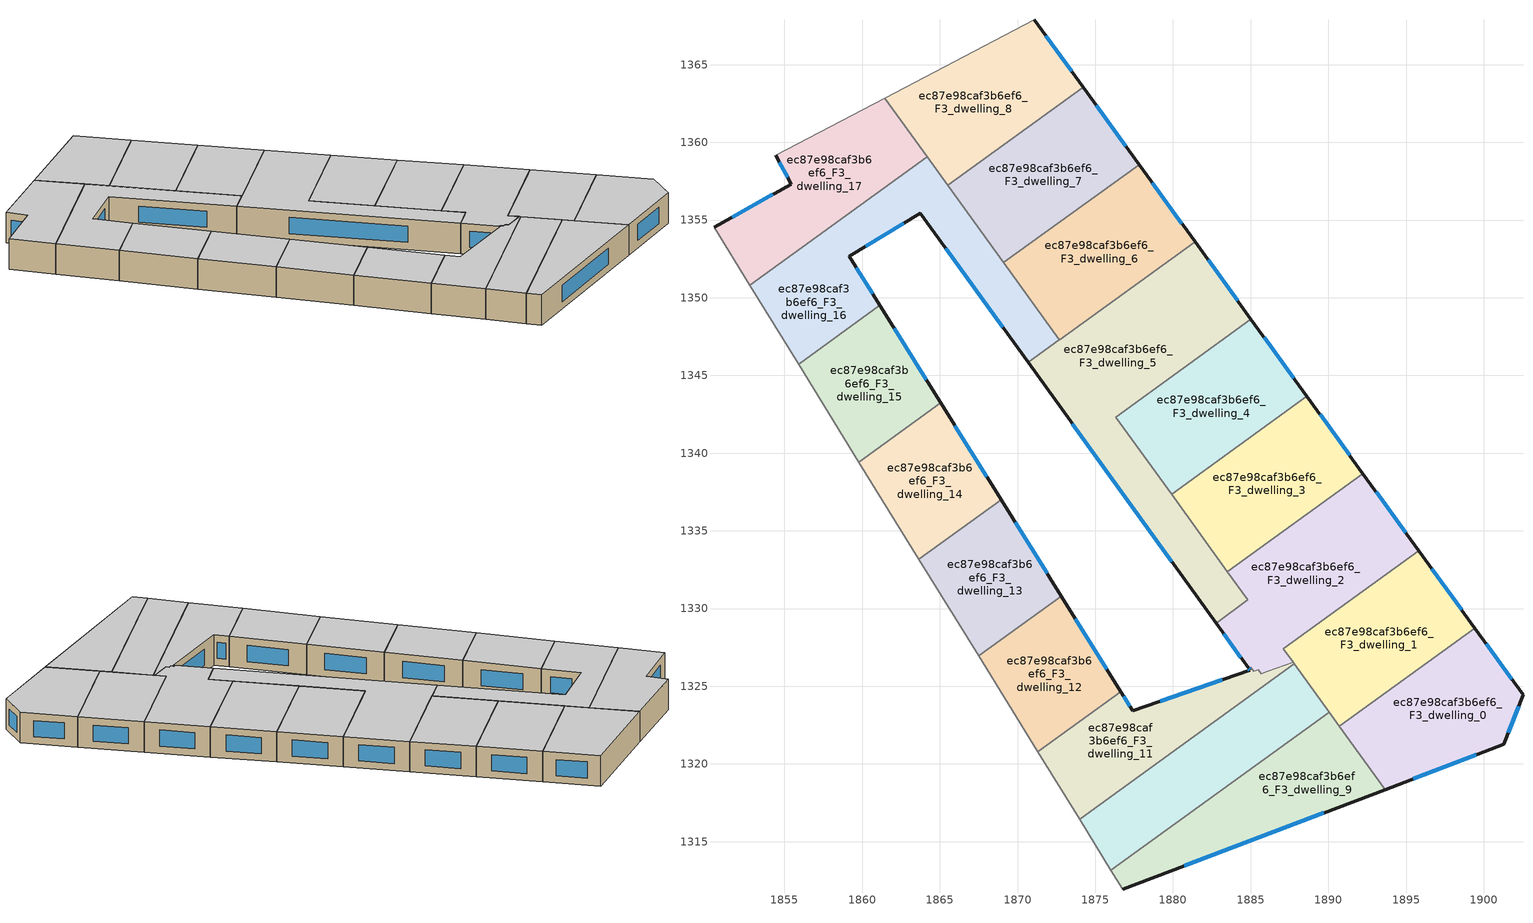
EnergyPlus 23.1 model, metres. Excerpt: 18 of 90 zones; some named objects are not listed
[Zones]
ec87e98caf3b6ef6_F3_dwelling_0
 floor to ec87e98caf3b6ef6_F2_dwelling_0 (EU_floor_Construction): 1899.42,1328.74 1902.52,1324.46 1901.3,1321.26 1893.65,1318.35 1890.7,1322.43 z9
 wall outside (EU_wall_Construction): 1893.65,1318.35 1901.3,1321.26 1902.52,1324.46 1899.42,1328.74 z9:12
 wall to ec87e98caf3b6ef6_F3_dwelling_1 (EU_wall_Construction): 1899.42,1328.74 1890.7,1322.43 z9:12
 wall to ec87e98caf3b6ef6_F3_dwelling_9 (EU_wall_Construction): 1890.7,1322.43 1893.65,1318.35 z9:12
 window (EU_Window_Construction): 1901.79,1325.46 1900.15,1327.74 / 1901.59,1322.01 1902.24,1323.71 / 1895.45,1319.04 1899.5,1320.58 z9.7:11.3
 ceiling to ec87e98caf3b6ef6_F4_dwelling_0 (EU_floor_Construction): 1901.3,1321.26 1902.52,1324.46 1899.42,1328.74 1890.7,1322.43 1893.65,1318.35 z12
ec87e98caf3b6ef6_F3_dwelling_1
 floor to ec87e98caf3b6ef6_F2_dwelling_1 (EU_floor_Construction): 1895.82,1333.71 1899.42,1328.74 1890.7,1322.43 1887.1,1327.4 z9
 wall outside (EU_wall_Construction): 1899.42,1328.74 1895.82,1333.71 z9:12
 wall to ec87e98caf3b6ef6_F3_dwelling_2 (EU_wall_Construction): 1895.82,1333.71 1887.1,1327.4 1887.73,1326.53 z9:12
 wall to ec87e98caf3b6ef6_F3_dwelling_10 (EU_wall_Construction): 1887.8,1326.44 1890.06,1323.33 z9:12
 wall to ec87e98caf3b6ef6_F3_dwelling_11 (EU_wall_Construction): 1887.73,1326.53 1887.8,1326.44 z9:12
 wall to ec87e98caf3b6ef6_F3_dwelling_9 (EU_wall_Construction): 1890.05,1323.33 1890.7,1322.43 z9:12
 window (EU_Window_Construction): 1898.57,1329.91 1896.67,1332.55 z9.7:11.3
 ceiling to ec87e98caf3b6ef6_F4_dwelling_1 (EU_floor_Construction): 1899.42,1328.74 1895.82,1333.71 1887.1,1327.4 1890.7,1322.43 z12
ec87e98caf3b6ef6_F3_dwelling_10
 floor to ec87e98caf3b6ef6_F2_dwelling_10 (EU_floor_Construction): 1887.8,1326.43 1890.05,1323.33 1876.01,1313.16 1873.99,1316.44 z9
 wall to ec87e98caf3b6ef6_F3_dwelling_11 (EU_wall_Construction): 1887.8,1326.43 1873.99,1316.44 z9:12
 wall to ec87e98caf3b6ef6_F3_dwelling_9 (EU_wall_Construction): 1876.01,1313.16 1890.05,1323.33 z9:12
 wall adiabatic (EU_wall_Construction): 1873.99,1316.44 1876.01,1313.16 z9:12
 ceiling to ec87e98caf3b6ef6_F4_dwelling_10 (EU_floor_Construction): 1890.05,1323.33 1887.8,1326.43 1873.99,1316.44 1876.01,1313.16 z12
ec87e98caf3b6ef6_F3_dwelling_11
 floor to ec87e98caf3b6ef6_F2_dwelling_11 (EU_floor_Construction): 1887.73,1326.53 1887.8,1326.43 1873.99,1316.44 1871.31,1320.77 1876.65,1324.63 1877.4,1323.42 1884.95,1326.04 1884.86,1326.16 1885.01,1326.21 1885.19,1325.96 1885.49,1326.06 1885.67,1325.81 1886.1,1325.96 z9
 wall outside (EU_wall_Construction): 1884.86,1326.16 1884.95,1326.04 1877.4,1323.42 1876.65,1324.63 z9:12
 wall to ec87e98caf3b6ef6_F3_dwelling_2 (EU_wall_Construction): 1887.73,1326.53 1886.1,1325.96 1885.67,1325.81 1885.49,1326.06 1885.19,1325.96 1885.01,1326.21 1884.86,1326.16 z9:12
 wall adiabatic (EU_wall_Construction): 1871.31,1320.77 1873.99,1316.44 z9:12
 wall to ec87e98caf3b6ef6_F3_dwelling_12 (EU_wall_Construction): 1876.65,1324.63 1871.31,1320.77 z9:12
 window (EU_Window_Construction): 1883.18,1325.42 1879.18,1324.04 / 1884.88,1326.13 1884.93,1326.07 / 1877.23,1323.71 1876.83,1324.35 z9.7:11.3
 ceiling to ec87e98caf3b6ef6_F4_dwelling_11 (EU_floor_Construction): 1885.67,1325.81 1885.49,1326.06 1885.19,1325.96 1885.01,1326.21 1884.86,1326.16 1884.95,1326.04 1877.4,1323.42 1876.65,1324.63 1871.31,1320.77 1873.99,1316.44 1887.8,1326.43 1887.73,1326.53 1886.1,1325.96 z12
ec87e98caf3b6ef6_F3_dwelling_12
 floor to ec87e98caf3b6ef6_F2_dwelling_12 (EU_floor_Construction): 1872.8,1330.8 1876.65,1324.63 1871.31,1320.77 1867.49,1326.96 z9
 wall outside (EU_wall_Construction): 1876.65,1324.63 1872.8,1330.8 z9:12
 wall adiabatic (EU_wall_Construction): 1867.49,1326.96 1871.31,1320.77 z9:12
 wall to ec87e98caf3b6ef6_F3_dwelling_13 (EU_wall_Construction): 1872.8,1330.8 1867.49,1326.96 z9:12
 window (EU_Window_Construction): 1875.75,1326.08 1873.71,1329.35 z9.7:11.3
 ceiling to ec87e98caf3b6ef6_F4_dwelling_12 (EU_floor_Construction): 1876.65,1324.63 1872.8,1330.8 1867.49,1326.96 1871.31,1320.77 z12
ec87e98caf3b6ef6_F3_dwelling_13
 floor to ec87e98caf3b6ef6_F2_dwelling_13 (EU_floor_Construction): 1868.94,1337 1872.8,1330.8 1867.49,1326.96 1863.65,1333.18 z9
 wall outside (EU_wall_Construction): 1872.8,1330.8 1868.94,1337 z9:12
 wall adiabatic (EU_wall_Construction): 1863.65,1333.18 1867.49,1326.96 z9:12
 wall to ec87e98caf3b6ef6_F3_dwelling_14 (EU_wall_Construction): 1868.94,1337 1863.65,1333.18 z9:12
 window (EU_Window_Construction): 1871.89,1332.26 1869.84,1335.55 z9.7:11.3
 ceiling to ec87e98caf3b6ef6_F4_dwelling_13 (EU_floor_Construction): 1872.8,1330.8 1868.94,1337 1863.65,1333.18 1867.49,1326.96 z12
ec87e98caf3b6ef6_F3_dwelling_14
 floor to ec87e98caf3b6ef6_F2_dwelling_14 (EU_floor_Construction): 1865.05,1343.23 1868.94,1337 1863.65,1333.18 1859.79,1339.43 z9
 wall outside (EU_wall_Construction): 1868.94,1337 1865.05,1343.23 z9:12
 wall adiabatic (EU_wall_Construction): 1859.79,1339.43 1863.65,1333.18 z9:12
 wall to ec87e98caf3b6ef6_F3_dwelling_15 (EU_wall_Construction): 1865.05,1343.23 1859.79,1339.43 z9:12
 window (EU_Window_Construction): 1868.02,1338.47 1865.96,1341.77 z9.7:11.3
 ceiling to ec87e98caf3b6ef6_F4_dwelling_14 (EU_floor_Construction): 1868.94,1337 1865.05,1343.23 1859.79,1339.43 1863.65,1333.18 z12
ec87e98caf3b6ef6_F3_dwelling_15
 floor to ec87e98caf3b6ef6_F2_dwelling_15 (EU_floor_Construction): 1861.14,1349.5 1865.05,1343.23 1859.79,1339.43 1855.91,1345.71 z9
 wall outside (EU_wall_Construction): 1865.05,1343.23 1861.14,1349.5 z9:12
 wall adiabatic (EU_wall_Construction): 1855.91,1345.71 1859.79,1339.43 z9:12
 wall to ec87e98caf3b6ef6_F3_dwelling_16 (EU_wall_Construction): 1861.14,1349.5 1855.91,1345.71 z9:12
 window (EU_Window_Construction): 1864.13,1344.71 1862.06,1348.03 z9.7:11.3
 ceiling to ec87e98caf3b6ef6_F4_dwelling_15 (EU_floor_Construction): 1865.05,1343.23 1861.14,1349.5 1855.91,1345.71 1859.79,1339.43 z12
ec87e98caf3b6ef6_F3_dwelling_16
 floor to ec87e98caf3b6ef6_F2_dwelling_16 (EU_floor_Construction): 1864.19,1359.06 1872.7,1347.31 1870.67,1345.84 1863.75,1355.44 1859.16,1352.67 1861.14,1349.5 1855.91,1345.71 1852.77,1350.79 z9
 wall outside (EU_wall_Construction): 1861.14,1349.5 1859.16,1352.67 1863.75,1355.44 1870.67,1345.84 z9:12
 wall adiabatic (EU_wall_Construction): 1852.77,1350.79 1855.91,1345.71 z9:12
 wall to ec87e98caf3b6ef6_F3_dwelling_17 (EU_wall_Construction): 1864.19,1359.06 1852.77,1350.79 z9:12
 wall to ec87e98caf3b6ef6_F3_dwelling_5 (EU_wall_Construction): 1870.67,1345.84 1872.7,1347.31 z9:12
 wall to ec87e98caf3b6ef6_F3_dwelling_7 (EU_wall_Construction): 1869.11,1352.27 1865.51,1357.24 z9:12
 wall to ec87e98caf3b6ef6_F3_dwelling_8 (EU_wall_Construction): 1865.51,1357.24 1864.19,1359.06 z9:12
 wall to ec87e98caf3b6ef6_F3_dwelling_6 (EU_wall_Construction): 1872.7,1347.31 1869.11,1352.27 z9:12
 window (EU_Window_Construction): 1860.24,1353.32 1862.67,1354.79 / 1860.68,1350.24 1859.63,1351.93 / 1865.38,1353.19 1869.05,1348.1 z9.7:11.3
 ceiling to ec87e98caf3b6ef6_F4_dwelling_16 (EU_floor_Construction): 1872.7,1347.31 1864.19,1359.06 1852.77,1350.79 1855.91,1345.71 1861.14,1349.5 1859.16,1352.67 1863.75,1355.44 1870.67,1345.84 z12
ec87e98caf3b6ef6_F3_dwelling_17
 floor to ec87e98caf3b6ef6_F2_dwelling_17 (EU_floor_Construction): 1861.45,1362.84 1864.19,1359.06 1852.77,1350.79 1850.47,1354.53 1855.43,1357.32 1854.45,1359.16 z9
 wall outside (EU_wall_Construction): 1854.45,1359.16 1855.43,1357.32 1850.47,1354.53 z9:12
 wall adiabatic (EU_wall_Construction): 1861.45,1362.84 1854.45,1359.16 / 1850.47,1354.53 1852.77,1350.79 z9:12
 wall to ec87e98caf3b6ef6_F3_dwelling_8 (EU_wall_Construction): 1864.19,1359.06 1861.45,1362.84 z9:12
 window (EU_Window_Construction): 1854.26,1356.66 1851.63,1355.18 / 1854.68,1358.73 1855.2,1357.75 z9.7:11.3
 ceiling to ec87e98caf3b6ef6_F4_dwelling_17 (EU_floor_Construction): 1864.19,1359.06 1861.45,1362.84 1854.45,1359.16 1855.43,1357.32 1850.47,1354.53 1852.77,1350.79 z12
ec87e98caf3b6ef6_F3_dwelling_2
 floor to ec87e98caf3b6ef6_F2_dwelling_2 (EU_floor_Construction): 1892.22,1338.68 1895.82,1333.71 1887.1,1327.4 1887.73,1326.53 1886.1,1325.96 1885.67,1325.81 1885.49,1326.06 1885.19,1325.96 1885.01,1326.21 1884.86,1326.16 1882.77,1329.06 1884.83,1330.55 1883.51,1332.38 z9
 wall outside (EU_wall_Construction): 1882.77,1329.06 1884.86,1326.16 / 1895.82,1333.71 1892.22,1338.68 z9:12
 wall to ec87e98caf3b6ef6_F3_dwelling_5 (EU_wall_Construction): 1883.51,1332.38 1884.83,1330.55 1882.77,1329.06 z9:12
 wall to ec87e98caf3b6ef6_F3_dwelling_3 (EU_wall_Construction): 1892.22,1338.68 1883.51,1332.38 z9:12
 window (EU_Window_Construction): 1883.26,1328.38 1884.37,1326.84 / 1894.97,1334.88 1893.07,1337.52 z9.7:11.3
 ceiling to ec87e98caf3b6ef6_F4_dwelling_2 (EU_floor_Construction): 1895.82,1333.71 1892.22,1338.68 1883.51,1332.38 1884.83,1330.55 1882.77,1329.06 1884.86,1326.16 1885.01,1326.21 1885.19,1325.96 1885.49,1326.06 1885.67,1325.81 1886.1,1325.96 1887.73,1326.53 1887.1,1327.4 z12
ec87e98caf3b6ef6_F3_dwelling_3
 floor to ec87e98caf3b6ef6_F2_dwelling_3 (EU_floor_Construction): 1888.62,1343.66 1892.22,1338.68 1883.51,1332.38 1879.91,1337.35 z9
 wall outside (EU_wall_Construction): 1892.22,1338.68 1888.62,1343.66 z9:12
 wall to ec87e98caf3b6ef6_F3_dwelling_4 (EU_wall_Construction): 1888.62,1343.66 1879.91,1337.35 z9:12
 wall to ec87e98caf3b6ef6_F3_dwelling_5 (EU_wall_Construction): 1879.91,1337.35 1883.5,1332.38 z9:12
 window (EU_Window_Construction): 1891.37,1339.85 1889.47,1342.49 z9.7:11.3
 ceiling to ec87e98caf3b6ef6_F4_dwelling_3 (EU_floor_Construction): 1892.22,1338.68 1888.62,1343.66 1879.91,1337.35 1883.51,1332.38 z12
ec87e98caf3b6ef6_F3_dwelling_4
 floor to ec87e98caf3b6ef6_F2_dwelling_4 (EU_floor_Construction): 1885.02,1348.63 1888.62,1343.66 1879.91,1337.35 1876.31,1342.32 z9
 wall outside (EU_wall_Construction): 1888.62,1343.66 1885.02,1348.63 z9:12
 wall to ec87e98caf3b6ef6_F3_dwelling_5 (EU_wall_Construction): 1885.02,1348.63 1876.31,1342.32 1879.91,1337.35 z9:12
 window (EU_Window_Construction): 1887.78,1344.82 1885.87,1347.46 z9.7:11.3
 ceiling to ec87e98caf3b6ef6_F4_dwelling_4 (EU_floor_Construction): 1888.62,1343.66 1885.02,1348.63 1876.31,1342.32 1879.91,1337.35 z12
ec87e98caf3b6ef6_F3_dwelling_5
 floor to ec87e98caf3b6ef6_F2_dwelling_5 (EU_floor_Construction): 1881.42,1353.6 1885.02,1348.63 1876.31,1342.32 1884.83,1330.55 1882.77,1329.06 1870.67,1345.84 1872.7,1347.31 1872.71,1347.29 z9
 wall outside (EU_wall_Construction): 1885.02,1348.63 1881.42,1353.6 / 1870.67,1345.84 1882.77,1329.06 z9:12
 wall to ec87e98caf3b6ef6_F3_dwelling_6 (EU_wall_Construction): 1881.42,1353.6 1872.71,1347.29 1872.7,1347.31 z9:12
 window (EU_Window_Construction): 1884.18,1349.79 1882.27,1352.43 / 1873.51,1341.9 1879.93,1333 z9.7:11.3
 ceiling to ec87e98caf3b6ef6_F4_dwelling_5 (EU_floor_Construction): 1884.83,1330.55 1876.31,1342.32 1885.02,1348.63 1881.42,1353.6 1872.71,1347.29 1872.7,1347.31 1870.67,1345.84 1882.77,1329.06 z12
ec87e98caf3b6ef6_F3_dwelling_6
 floor to ec87e98caf3b6ef6_F2_dwelling_6 (EU_floor_Construction): 1877.82,1358.57 1881.42,1353.6 1872.71,1347.29 1869.11,1352.27 z9
 wall outside (EU_wall_Construction): 1881.42,1353.6 1877.82,1358.57 z9:12
 wall to ec87e98caf3b6ef6_F3_dwelling_7 (EU_wall_Construction): 1877.82,1358.57 1869.11,1352.27 z9:12
 window (EU_Window_Construction): 1880.57,1354.77 1878.66,1357.4 z9.7:11.3
 ceiling to ec87e98caf3b6ef6_F4_dwelling_6 (EU_floor_Construction): 1881.42,1353.6 1877.82,1358.57 1869.11,1352.27 1872.71,1347.29 z12
ec87e98caf3b6ef6_F3_dwelling_7
 floor to ec87e98caf3b6ef6_F2_dwelling_7 (EU_floor_Construction): 1874.22,1363.54 1877.82,1358.57 1869.11,1352.27 1865.51,1357.24 z9
 wall outside (EU_wall_Construction): 1877.82,1358.57 1874.22,1363.54 z9:12
 wall to ec87e98caf3b6ef6_F3_dwelling_8 (EU_wall_Construction): 1874.22,1363.54 1865.51,1357.24 z9:12
 window (EU_Window_Construction): 1876.97,1359.74 1875.06,1362.38 z9.7:11.3
 ceiling to ec87e98caf3b6ef6_F4_dwelling_7 (EU_floor_Construction): 1877.82,1358.57 1874.22,1363.54 1865.51,1357.24 1869.11,1352.27 z12
ec87e98caf3b6ef6_F3_dwelling_8
 floor to ec87e98caf3b6ef6_F2_dwelling_8 (EU_floor_Construction): 1871.07,1367.89 1874.22,1363.54 1865.51,1357.24 1861.45,1362.84 z9
 wall outside (EU_wall_Construction): 1874.22,1363.54 1871.07,1367.89 z9:12
 wall adiabatic (EU_wall_Construction): 1871.07,1367.89 1861.45,1362.84 z9:12
 window (EU_Window_Construction): 1873.48,1364.57 1871.81,1366.87 z9.7:11.3
 ceiling to ec87e98caf3b6ef6_F4_dwelling_8 (EU_floor_Construction): 1874.22,1363.54 1871.07,1367.89 1861.45,1362.84 1865.51,1357.24 z12
ec87e98caf3b6ef6_F3_dwelling_9
 floor to ec87e98caf3b6ef6_F2_dwelling_9 (EU_floor_Construction): 1890.05,1323.33 1893.65,1318.35 1876.77,1311.93 1876.01,1313.16 z9
 wall outside (EU_wall_Construction): 1876.77,1311.93 1893.65,1318.35 z9:12
 wall adiabatic (EU_wall_Construction): 1876.01,1313.16 1876.77,1311.93 z9:12
 window (EU_Window_Construction): 1880.74,1313.44 1889.69,1316.84 z9.7:11.3
 ceiling to ec87e98caf3b6ef6_F4_dwelling_9 (EU_floor_Construction): 1893.65,1318.35 1890.05,1323.33 1876.01,1313.16 1876.77,1311.93 z12
[Building]
EU S2 Campaign: North Axis=0; Terrain=City; Solar Distribution=FullExterior
[Site:Location]
Budapest.Ferenc.Liszt.Intl.AP: Latitude=47.437; Longitude=19.256; Time Zone=1; Elevation=185
[SizingPeriod:WeatherFileDays]
AnnualSizingPeriod: Begin Month=1; Begin Day of Month=1; End Month=12; End Day of Month=31; Day of Week for Start Day=Monday; Use Weather File Daylight Saving Period=No; Use Weather File Rain and Snow Indicators=No
[MATERIAL]
EU_InternalMass_Material: Roughness=MediumRough; Thickness=0.1; Conductivity=1; Density=1800; Specific Heat=900; Thermal Absorptance=0.9; Solar Absorptance=0.7; Visible Absorptance=0.7
[MATERIAL:NOMASS] Roughness=MediumRough; Thermal Absorptance=0.9; Solar Absorptance=0.7; Visible Absorptance=0.7
Name | Thermal Resistance
EU_wall_NoMass | 0.832559
EU_floor_NoMass | 0.872794
[WINDOWMATERIAL:SIMPLEGLAZINGSYSTEM]
EU_Window_SimpleGlazing: UFactor=2.79869; Solar Heat Gain Coefficient=0.75; Visible Transmittance=0.75
[CONSTRUCTION]
EU_wall_Construction: EU_wall_NoMass
EU_floor_Construction: EU_floor_NoMass
EU_Window_Construction: EU_Window_SimpleGlazing
EU_InternalMass_Construction: EU_InternalMass_Material
[ZONE] Type=1; Multiplier=1; Ceiling Height=autocalculate; Floor Area=autocalculate; Part of Total Floor Area=Yes
Name | Volume
ec87e98caf3b6ef6_F3_dwelling_0 | 198.075
ec87e98caf3b6ef6_F3_dwelling_1 | 198.097
ec87e98caf3b6ef6_F3_dwelling_10 | 198.062
ec87e98caf3b6ef6_F3_dwelling_11 | 163.71
ec87e98caf3b6ef6_F3_dwelling_12 | 143.034
ec87e98caf3b6ef6_F3_dwelling_13 | 143.03
ec87e98caf3b6ef6_F3_dwelling_14 | 143.071
ec87e98caf3b6ef6_F3_dwelling_15 | 143.099
ec87e98caf3b6ef6_F3_dwelling_16 | 261.92
ec87e98caf3b6ef6_F3_dwelling_17 | 198.087
ec87e98caf3b6ef6_F3_dwelling_2 | 232.455
ec87e98caf3b6ef6_F3_dwelling_3 | 198.093
ec87e98caf3b6ef6_F3_dwelling_4 | 198.084
ec87e98caf3b6ef6_F3_dwelling_5 | 354.349
ec87e98caf3b6ef6_F3_dwelling_6 | 198.079
ec87e98caf3b6ef6_F3_dwelling_7 | 198.101
ec87e98caf3b6ef6_F3_dwelling_8 | 198.094
ec87e98caf3b6ef6_F3_dwelling_9 | 198.104
[INTERNALMASS] Construction=EU_InternalMass_Construction
Name | Zone or ZoneList | Surface Area
ec87e98caf3b6ef6_F3_dwelling_0_EU_InternalMass | ec87e98caf3b6ef6_F3_dwelling_0 | 66.0253
ec87e98caf3b6ef6_F3_dwelling_1_EU_InternalMass | ec87e98caf3b6ef6_F3_dwelling_1 | 66.0325
ec87e98caf3b6ef6_F3_dwelling_2_EU_InternalMass | ec87e98caf3b6ef6_F3_dwelling_2 | 77.4875
ec87e98caf3b6ef6_F3_dwelling_3_EU_InternalMass | ec87e98caf3b6ef6_F3_dwelling_3 | 66.0309
ec87e98caf3b6ef6_F3_dwelling_4_EU_InternalMass | ec87e98caf3b6ef6_F3_dwelling_4 | 66.028
ec87e98caf3b6ef6_F3_dwelling_5_EU_InternalMass | ec87e98caf3b6ef6_F3_dwelling_5 | 118.117
ec87e98caf3b6ef6_F3_dwelling_6_EU_InternalMass | ec87e98caf3b6ef6_F3_dwelling_6 | 66.0264
ec87e98caf3b6ef6_F3_dwelling_7_EU_InternalMass | ec87e98caf3b6ef6_F3_dwelling_7 | 66.0335
ec87e98caf3b6ef6_F3_dwelling_8_EU_InternalMass | ec87e98caf3b6ef6_F3_dwelling_8 | 66.0313
ec87e98caf3b6ef6_F3_dwelling_9_EU_InternalMass | ec87e98caf3b6ef6_F3_dwelling_9 | 66.0374
ec87e98caf3b6ef6_F3_dwelling_10_EU_InternalMass | ec87e98caf3b6ef6_F3_dwelling_10 | 66.0205
ec87e98caf3b6ef6_F3_dwelling_11_EU_InternalMass | ec87e98caf3b6ef6_F3_dwelling_11 | 54.5689
ec87e98caf3b6ef6_F3_dwelling_12_EU_InternalMass | ec87e98caf3b6ef6_F3_dwelling_12 | 47.6778
ec87e98caf3b6ef6_F3_dwelling_13_EU_InternalMass | ec87e98caf3b6ef6_F3_dwelling_13 | 47.6768
ec87e98caf3b6ef6_F3_dwelling_14_EU_InternalMass | ec87e98caf3b6ef6_F3_dwelling_14 | 47.6903
ec87e98caf3b6ef6_F3_dwelling_15_EU_InternalMass | ec87e98caf3b6ef6_F3_dwelling_15 | 47.6997
ec87e98caf3b6ef6_F3_dwelling_16_EU_InternalMass | ec87e98caf3b6ef6_F3_dwelling_16 | 87.3117
ec87e98caf3b6ef6_F3_dwelling_17_EU_InternalMass | ec87e98caf3b6ef6_F3_dwelling_17 | 66.0289
[OTHEREQUIPMENT] Fuel Type=Electricity; Design Level Calculation Method=Watts/Area; Power per Zone Floor Area=1; Fraction Latent=0; Fraction Radiant=0; Fraction Lost=0; Carbon Dioxide Generation Rate=0; EndUse Subcategory=EU_Step8_InternalGains
Name | Zone or ZoneList or Space or SpaceList | Schedule
EU_Step8_InternalGain_ec87e98caf3b6ef6_F3_dwelling_0_f000 | ec87e98caf3b6ef6_F3_dwelling_0 | EU_Step8_GainSchedule_ec87e98caf3b6ef6_F3_dwelling_0_f000
EU_Step8_InternalGain_ec87e98caf3b6ef6_F3_dwelling_1_f000 | ec87e98caf3b6ef6_F3_dwelling_1 | EU_Step8_GainSchedule_ec87e98caf3b6ef6_F3_dwelling_1_f000
EU_Step8_InternalGain_ec87e98caf3b6ef6_F3_dwelling_2_f000 | ec87e98caf3b6ef6_F3_dwelling_2 | EU_Step8_GainSchedule_ec87e98caf3b6ef6_F3_dwelling_2_f000
EU_Step8_InternalGain_ec87e98caf3b6ef6_F3_dwelling_3_f000 | ec87e98caf3b6ef6_F3_dwelling_3 | EU_Step8_GainSchedule_ec87e98caf3b6ef6_F3_dwelling_3_f000
EU_Step8_InternalGain_ec87e98caf3b6ef6_F3_dwelling_4_f000 | ec87e98caf3b6ef6_F3_dwelling_4 | EU_Step8_GainSchedule_ec87e98caf3b6ef6_F3_dwelling_4_f000
EU_Step8_InternalGain_ec87e98caf3b6ef6_F3_dwelling_5_f000 | ec87e98caf3b6ef6_F3_dwelling_5 | EU_Step8_GainSchedule_ec87e98caf3b6ef6_F3_dwelling_5_f000
EU_Step8_InternalGain_ec87e98caf3b6ef6_F3_dwelling_6_f000 | ec87e98caf3b6ef6_F3_dwelling_6 | EU_Step8_GainSchedule_ec87e98caf3b6ef6_F3_dwelling_6_f000
EU_Step8_InternalGain_ec87e98caf3b6ef6_F3_dwelling_7_f000 | ec87e98caf3b6ef6_F3_dwelling_7 | EU_Step8_GainSchedule_ec87e98caf3b6ef6_F3_dwelling_7_f000
EU_Step8_InternalGain_ec87e98caf3b6ef6_F3_dwelling_8_f000 | ec87e98caf3b6ef6_F3_dwelling_8 | EU_Step8_GainSchedule_ec87e98caf3b6ef6_F3_dwelling_8_f000
EU_Step8_InternalGain_ec87e98caf3b6ef6_F3_dwelling_9_f000 | ec87e98caf3b6ef6_F3_dwelling_9 | EU_Step8_GainSchedule_ec87e98caf3b6ef6_F3_dwelling_9_f000
EU_Step8_InternalGain_ec87e98caf3b6ef6_F3_dwelling_10_f000 | ec87e98caf3b6ef6_F3_dwelling_10 | EU_Step8_GainSchedule_ec87e98caf3b6ef6_F3_dwelling_10_f000
EU_Step8_InternalGain_ec87e98caf3b6ef6_F3_dwelling_11_f000 | ec87e98caf3b6ef6_F3_dwelling_11 | EU_Step8_GainSchedule_ec87e98caf3b6ef6_F3_dwelling_11_f000
EU_Step8_InternalGain_ec87e98caf3b6ef6_F3_dwelling_12_f000 | ec87e98caf3b6ef6_F3_dwelling_12 | EU_Step8_GainSchedule_ec87e98caf3b6ef6_F3_dwelling_12_f000
EU_Step8_InternalGain_ec87e98caf3b6ef6_F3_dwelling_13_f000 | ec87e98caf3b6ef6_F3_dwelling_13 | EU_Step8_GainSchedule_ec87e98caf3b6ef6_F3_dwelling_13_f000
EU_Step8_InternalGain_ec87e98caf3b6ef6_F3_dwelling_14_f000 | ec87e98caf3b6ef6_F3_dwelling_14 | EU_Step8_GainSchedule_ec87e98caf3b6ef6_F3_dwelling_14_f000
EU_Step8_InternalGain_ec87e98caf3b6ef6_F3_dwelling_15_f000 | ec87e98caf3b6ef6_F3_dwelling_15 | EU_Step8_GainSchedule_ec87e98caf3b6ef6_F3_dwelling_15_f000
EU_Step8_InternalGain_ec87e98caf3b6ef6_F3_dwelling_16_f000 | ec87e98caf3b6ef6_F3_dwelling_16 | EU_Step8_GainSchedule_ec87e98caf3b6ef6_F3_dwelling_16_f000
EU_Step8_InternalGain_ec87e98caf3b6ef6_F3_dwelling_17_f000 | ec87e98caf3b6ef6_F3_dwelling_17 | EU_Step8_GainSchedule_ec87e98caf3b6ef6_F3_dwelling_17_f000
[ZONEVENTILATION:DESIGNFLOWRATE] Schedule=EU_AlwaysOn; Design Flow Rate Calculation Method=AirChanges/Hour; Air Changes per Hour=0.475469; Ventilation Type=Natural; Fan Pressure Rise=0; Fan Total Efficiency=1; Constant Term Coefficient=1; Temperature Term Coefficient=0; Velocity Term Coefficient=0; Velocity Squared Term Coefficient=0; Minimum Indoor Temperature=-100; Maximum Indoor Temperature=100; Delta Temperature=-100; Minimum Outdoor Temperature=-100; Maximum Outdoor Temperature=100; Maximum Wind Speed=40
Name | Zone or ZoneList or Space or SpaceList
EU_ConstantAir_ec87e98caf3b6ef6_F3_dwelling_0 | ec87e98caf3b6ef6_F3_dwelling_0
EU_ConstantAir_ec87e98caf3b6ef6_F3_dwelling_1 | ec87e98caf3b6ef6_F3_dwelling_1
EU_ConstantAir_ec87e98caf3b6ef6_F3_dwelling_2 | ec87e98caf3b6ef6_F3_dwelling_2
EU_ConstantAir_ec87e98caf3b6ef6_F3_dwelling_3 | ec87e98caf3b6ef6_F3_dwelling_3
EU_ConstantAir_ec87e98caf3b6ef6_F3_dwelling_4 | ec87e98caf3b6ef6_F3_dwelling_4
EU_ConstantAir_ec87e98caf3b6ef6_F3_dwelling_5 | ec87e98caf3b6ef6_F3_dwelling_5
EU_ConstantAir_ec87e98caf3b6ef6_F3_dwelling_6 | ec87e98caf3b6ef6_F3_dwelling_6
EU_ConstantAir_ec87e98caf3b6ef6_F3_dwelling_7 | ec87e98caf3b6ef6_F3_dwelling_7
EU_ConstantAir_ec87e98caf3b6ef6_F3_dwelling_8 | ec87e98caf3b6ef6_F3_dwelling_8
EU_ConstantAir_ec87e98caf3b6ef6_F3_dwelling_9 | ec87e98caf3b6ef6_F3_dwelling_9
EU_ConstantAir_ec87e98caf3b6ef6_F3_dwelling_10 | ec87e98caf3b6ef6_F3_dwelling_10
EU_ConstantAir_ec87e98caf3b6ef6_F3_dwelling_11 | ec87e98caf3b6ef6_F3_dwelling_11
EU_ConstantAir_ec87e98caf3b6ef6_F3_dwelling_12 | ec87e98caf3b6ef6_F3_dwelling_12
EU_ConstantAir_ec87e98caf3b6ef6_F3_dwelling_13 | ec87e98caf3b6ef6_F3_dwelling_13
EU_ConstantAir_ec87e98caf3b6ef6_F3_dwelling_14 | ec87e98caf3b6ef6_F3_dwelling_14
EU_ConstantAir_ec87e98caf3b6ef6_F3_dwelling_15 | ec87e98caf3b6ef6_F3_dwelling_15
EU_ConstantAir_ec87e98caf3b6ef6_F3_dwelling_16 | ec87e98caf3b6ef6_F3_dwelling_16
EU_ConstantAir_ec87e98caf3b6ef6_F3_dwelling_17 | ec87e98caf3b6ef6_F3_dwelling_17
[HVACTEMPLATE:ZONE:IDEALLOADSAIRSYSTEM] System Availability Schedule=EU_AlwaysOn; Maximum Heating Supply Air Temperature=50; Minimum Cooling Supply Air Temperature=13; Maximum Heating Supply Air Humidity Ratio=0.0156; Minimum Cooling Supply Air Humidity Ratio=0.0077; Heating Limit=NoLimit; Cooling Limit=NoLimit; Heating Availability Schedule=EU_AlwaysOn; Cooling Availability Schedule=EU_CoolingOff; Dehumidification Control Type=ConstantSensibleHeatRatio; Cooling Sensible Heat Ratio=0.7; Dehumidification Setpoint=60; Humidification Control Type=None; Humidification Setpoint=30; Outdoor Air Method=None; Outdoor Air Flow Rate per Person=0.00944; Outdoor Air Flow Rate per Zone Floor Area=0; Outdoor Air Flow Rate per Zone=0; Demand Controlled Ventilation Type=None; Outdoor Air Economizer Type=NoEconomizer; Heat Recovery Type=None; Sensible Heat Recovery Effectiveness=0.7; Latent Heat Recovery Effectiveness=0.65
Name | Template Thermostat
ec87e98caf3b6ef6_F3_dwelling_0 | EU_HeatOnly_ec87e98caf3b6ef6_F3_dwelling_0
ec87e98caf3b6ef6_F3_dwelling_1 | EU_HeatOnly_ec87e98caf3b6ef6_F3_dwelling_1
ec87e98caf3b6ef6_F3_dwelling_2 | EU_HeatOnly_ec87e98caf3b6ef6_F3_dwelling_2
ec87e98caf3b6ef6_F3_dwelling_3 | EU_HeatOnly_ec87e98caf3b6ef6_F3_dwelling_3
ec87e98caf3b6ef6_F3_dwelling_4 | EU_HeatOnly_ec87e98caf3b6ef6_F3_dwelling_4
ec87e98caf3b6ef6_F3_dwelling_5 | EU_HeatOnly_ec87e98caf3b6ef6_F3_dwelling_5
ec87e98caf3b6ef6_F3_dwelling_6 | EU_HeatOnly_ec87e98caf3b6ef6_F3_dwelling_6
ec87e98caf3b6ef6_F3_dwelling_7 | EU_HeatOnly_ec87e98caf3b6ef6_F3_dwelling_7
ec87e98caf3b6ef6_F3_dwelling_8 | EU_HeatOnly_ec87e98caf3b6ef6_F3_dwelling_8
ec87e98caf3b6ef6_F3_dwelling_9 | EU_HeatOnly_ec87e98caf3b6ef6_F3_dwelling_9
ec87e98caf3b6ef6_F3_dwelling_10 | EU_HeatOnly_ec87e98caf3b6ef6_F3_dwelling_10
ec87e98caf3b6ef6_F3_dwelling_11 | EU_HeatOnly_ec87e98caf3b6ef6_F3_dwelling_11
ec87e98caf3b6ef6_F3_dwelling_12 | EU_HeatOnly_ec87e98caf3b6ef6_F3_dwelling_12
ec87e98caf3b6ef6_F3_dwelling_13 | EU_HeatOnly_ec87e98caf3b6ef6_F3_dwelling_13
ec87e98caf3b6ef6_F3_dwelling_14 | EU_HeatOnly_ec87e98caf3b6ef6_F3_dwelling_14
ec87e98caf3b6ef6_F3_dwelling_15 | EU_HeatOnly_ec87e98caf3b6ef6_F3_dwelling_15
ec87e98caf3b6ef6_F3_dwelling_16 | EU_HeatOnly_ec87e98caf3b6ef6_F3_dwelling_16
ec87e98caf3b6ef6_F3_dwelling_17 | EU_HeatOnly_ec87e98caf3b6ef6_F3_dwelling_17
[SIZING:ZONE] Zone Cooling Design Supply Air Temperature Input Method=SupplyAirTemperature; Zone Cooling Design Supply Air Temperature=13; Zone Heating Design Supply Air Temperature Input Method=SupplyAirTemperature; Zone Heating Design Supply Air Temperature=50; Zone Cooling Design Supply Air Humidity Ratio=0.008; Zone Heating Design Supply Air Humidity Ratio=0.008; Cooling Design Air Flow Method=DesignDay; Cooling Design Air Flow Rate=0; Cooling Minimum Air Flow per Zone Floor Area=0.000762; Cooling Minimum Air Flow=0; Cooling Minimum Air Flow Fraction=0.2; Heating Design Air Flow Method=DesignDay; Heating Design Air Flow Rate=0; Heating Maximum Air Flow per Zone Floor Area=0.002032; Heating Maximum Air Flow=0.141576; Heating Maximum Air Flow Fraction=0.3; Account for Dedicated Outdoor Air System=No; Dedicated Outdoor Air System Control Strategy=NeutralSupplyAir; Dedicated Outdoor Air Low Setpoint Temperature for Design=autosize; Dedicated Outdoor Air High Setpoint Temperature for Design=autosize; Zone Load Sizing Method=Sensible Load Only No Latent Load; Zone Latent Cooling Design Supply Air Humidity Ratio Input Method=HumidityRatioDifference; Zone Cooling Design Supply Air Humidity Ratio Difference=0.005; Zone Latent Heating Design Supply Air Humidity Ratio Input Method=HumidityRatioDifference; Zone Humidification Design Supply Air Humidity Ratio Difference=0.005
ec87e98caf3b6ef6_F3_dwelling_0; ec87e98caf3b6ef6_F3_dwelling_1; ec87e98caf3b6ef6_F3_dwelling_2; ec87e98caf3b6ef6_F3_dwelling_3; ec87e98caf3b6ef6_F3_dwelling_4; ec87e98caf3b6ef6_F3_dwelling_5; ec87e98caf3b6ef6_F3_dwelling_6; ec87e98caf3b6ef6_F3_dwelling_7; ec87e98caf3b6ef6_F3_dwelling_8; ec87e98caf3b6ef6_F3_dwelling_9; ec87e98caf3b6ef6_F3_dwelling_10; ec87e98caf3b6ef6_F3_dwelling_11; ec87e98caf3b6ef6_F3_dwelling_12; ec87e98caf3b6ef6_F3_dwelling_13; ec87e98caf3b6ef6_F3_dwelling_14; ec87e98caf3b6ef6_F3_dwelling_15; ec87e98caf3b6ef6_F3_dwelling_16; ec87e98caf3b6ef6_F3_dwelling_17
[SCHEDULE:CONSTANT]
Name | Hourly Value
EU_AlwaysOn | 1
EU_CoolingOff | 0
[SCHEDULE:FILE] Column Number=1; Rows to Skip at Top=0; Number of Hours of Data=8760; Column Separator=Comma; Interpolate to Timestep=No; Minutes per Item=60; Adjust Schedule for Daylight Savings=Yes
Name | File
EU_Step8_GainSchedule_ec87e98caf3b6ef6_F3_dwelling_0_f000 | ../../schedules/ec87e98caf3b6ef6/ec87e98caf3b6ef6_F3_dwelling_0_f000_gain.csv
EU_Step8_GainSchedule_ec87e98caf3b6ef6_F3_dwelling_1_f000 | ../../schedules/ec87e98caf3b6ef6/ec87e98caf3b6ef6_F3_dwelling_1_f000_gain.csv
EU_Step8_GainSchedule_ec87e98caf3b6ef6_F3_dwelling_2_f000 | ../../schedules/ec87e98caf3b6ef6/ec87e98caf3b6ef6_F3_dwelling_2_f000_gain.csv
EU_Step8_GainSchedule_ec87e98caf3b6ef6_F3_dwelling_3_f000 | ../../schedules/ec87e98caf3b6ef6/ec87e98caf3b6ef6_F3_dwelling_3_f000_gain.csv
EU_Step8_GainSchedule_ec87e98caf3b6ef6_F3_dwelling_4_f000 | ../../schedules/ec87e98caf3b6ef6/ec87e98caf3b6ef6_F3_dwelling_4_f000_gain.csv
EU_Step8_GainSchedule_ec87e98caf3b6ef6_F3_dwelling_5_f000 | ../../schedules/ec87e98caf3b6ef6/ec87e98caf3b6ef6_F3_dwelling_5_f000_gain.csv
EU_Step8_GainSchedule_ec87e98caf3b6ef6_F3_dwelling_6_f000 | ../../schedules/ec87e98caf3b6ef6/ec87e98caf3b6ef6_F3_dwelling_6_f000_gain.csv
EU_Step8_GainSchedule_ec87e98caf3b6ef6_F3_dwelling_7_f000 | ../../schedules/ec87e98caf3b6ef6/ec87e98caf3b6ef6_F3_dwelling_7_f000_gain.csv
EU_Step8_GainSchedule_ec87e98caf3b6ef6_F3_dwelling_8_f000 | ../../schedules/ec87e98caf3b6ef6/ec87e98caf3b6ef6_F3_dwelling_8_f000_gain.csv
EU_Step8_GainSchedule_ec87e98caf3b6ef6_F3_dwelling_9_f000 | ../../schedules/ec87e98caf3b6ef6/ec87e98caf3b6ef6_F3_dwelling_9_f000_gain.csv
EU_Step8_GainSchedule_ec87e98caf3b6ef6_F3_dwelling_10_f000 | ../../schedules/ec87e98caf3b6ef6/ec87e98caf3b6ef6_F3_dwelling_10_f000_gain.csv
EU_Step8_GainSchedule_ec87e98caf3b6ef6_F3_dwelling_11_f000 | ../../schedules/ec87e98caf3b6ef6/ec87e98caf3b6ef6_F3_dwelling_11_f000_gain.csv
EU_Step8_GainSchedule_ec87e98caf3b6ef6_F3_dwelling_12_f000 | ../../schedules/ec87e98caf3b6ef6/ec87e98caf3b6ef6_F3_dwelling_12_f000_gain.csv
EU_Step8_GainSchedule_ec87e98caf3b6ef6_F3_dwelling_13_f000 | ../../schedules/ec87e98caf3b6ef6/ec87e98caf3b6ef6_F3_dwelling_13_f000_gain.csv
EU_Step8_GainSchedule_ec87e98caf3b6ef6_F3_dwelling_14_f000 | ../../schedules/ec87e98caf3b6ef6/ec87e98caf3b6ef6_F3_dwelling_14_f000_gain.csv
EU_Step8_GainSchedule_ec87e98caf3b6ef6_F3_dwelling_15_f000 | ../../schedules/ec87e98caf3b6ef6/ec87e98caf3b6ef6_F3_dwelling_15_f000_gain.csv
EU_Step8_GainSchedule_ec87e98caf3b6ef6_F3_dwelling_16_f000 | ../../schedules/ec87e98caf3b6ef6/ec87e98caf3b6ef6_F3_dwelling_16_f000_gain.csv
EU_Step8_GainSchedule_ec87e98caf3b6ef6_F3_dwelling_17_f000 | ../../schedules/ec87e98caf3b6ef6/ec87e98caf3b6ef6_F3_dwelling_17_f000_gain.csv
